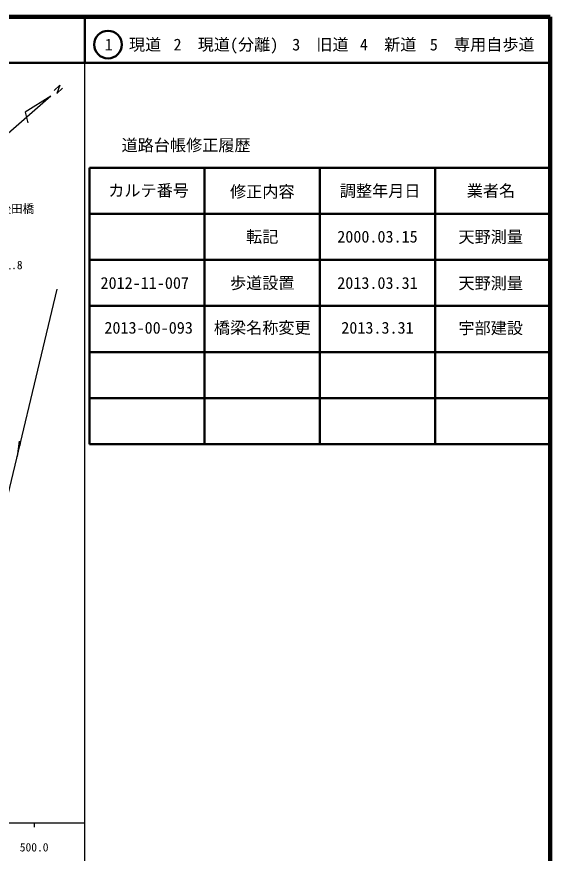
# Model space of a CAD drawing. Units: millimetres, scale not verified. Extents: x 40000 to 680000, y 20000 to 380000.
# Drawn here: x 564224 to 680000, y 198357 to 380000 of the extents above; entities that cross this region are included whole.
import ezdxf
from ezdxf.enums import TextEntityAlignment as Align

# ---------------------------------------------------------------- set-up
doc = ezdxf.new("R2010")
doc.units = ezdxf.units.MM
doc.header["$LTSCALE"] = 1000
for name, color, linetype, lineweight in [('M-BGD', 7, 'Continuous', 25), ('M-BMK-OTRS', 5, 'Continuous', 25), ('M-BMK-SRVR', 3, 'Continuous', 25), ('M-STR-HTXT', 7, 'Continuous', 13), ('M-TTL', 2, 'Continuous', 140), ('M-TTL-BAND', 7, 'Continuous', 25), ('M-TTL-FRAM', 2, 'Continuous', 50), ('M-TTL-LINE', 7, 'Continuous', 50)]:
    doc.layers.add(name, color=color, linetype=linetype, lineweight=lineweight)
doc.layers.add('M-TTL-TXT', color=7, linetype='Continuous')
doc.styles.add('ＭＳ ゴシック', font='')
doc.styles.get('ＭＳ ゴシック').set_extended_font_data('MS Gothic')

msp = doc.modelspace()

# ---------------------------------------------------------------- linework, layer by layer
at = {"layer": 'M-BGD'}
for p, q in [((564759, 287849), (564315, 284533)), ((565004, 287792), (564887, 286921))]:
    msp.add_line(p, q, dxfattribs=at)
at = {"layer": 'M-BMK-OTRS'}
msp.add_line((559270, 263462), (573010, 320845), dxfattribs=at)
at = {"layer": 'M-BMK-SRVR'}
for p, q in [((572337, 364014), (573588, 365109)), ((573588, 365109), (572902, 363361)), ((572902, 363361), (574152, 364468)), ((571593, 362736), (551337, 344984)), ((571593, 362736), (566021, 359286)), ((566021, 359286), (566631, 356955))]:
    msp.add_line(p, q, dxfattribs=at)
at = {"layer": 'M-TTL'}
for p, q in [((680000, 380000), (40000, 380000)), ((680000, 20000), (680000, 380000))]:
    msp.add_line(p, q, dxfattribs=at)
at = {"layer": 'M-TTL-BAND'}
for p, q in [((579000, 20000), (579000, 370000)), ((40000, 205000), (579000, 205000)), ((568000, 205000), (568000, 204000))]:
    msp.add_line(p, q, dxfattribs=at)
at = {"layer": 'M-TTL-FRAM'}
for p, q in [((580000, 347197), (580000, 287197)), ((580000, 347197), (680000, 347197)), ((580000, 287197), (680000, 287197))]:
    msp.add_line(p, q, dxfattribs=at)
at = {"layer": 'M-TTL-LINE'}
for p, q in [((579000, 380000), (579000, 370000)), ((40000, 370000), (680000, 370000)), ((605000, 347197), (605000, 287197)), ((630000, 347197), (630000, 287197)), ((655000, 347197), (655000, 287197)), ((580000, 337197), (680000, 337197)), ((580000, 327197), (680000, 327197)), ((580000, 317197), (680000, 317197)), ((580000, 307197), (680000, 307197)), ((580000, 297197), (680000, 297197))]:
    msp.add_line(p, q, dxfattribs=at)
msp.add_circle((584031, 373958), 3000, dxfattribs=at)

# ---------------------------------------------------------------- texts
at = {"layer": 'M-STR-HTXT', "style": 'ＭＳ ゴシック'}
msp.add_text('第1後田橋', height=1833, dxfattribs=at).set_placement((556749, 336844), align=Align.BOTTOM_LEFT)
msp.add_text('W1=11.8', height=1833, dxfattribs=at).set_placement((556769, 326094), align=Align.MIDDLE_LEFT)
at = {"layer": 'M-TTL-BAND', "style": 'ＭＳ ゴシック'}
msp.add_text('500.0', height=1833, dxfattribs=at).set_placement((568000, 198195), align=Align.BOTTOM_CENTER)
at = {"layer": 'M-TTL-TXT', "style": 'ＭＳ ゴシック'}
for s, p in [('1\u3000現道', (589448, 373958)), ('2\u3000現道(分離)', (609619, 373958)), ('3\u3000旧道', (630121, 373958)), ('4\u3000新道', (644824, 373958)), ('5\u3000専用自歩道', (665228, 373958)), ('道路台帳修正履歴', (600968, 352113)), ('カルテ番号', (592839, 342277)), ('修正内容', (617509, 342023)), ('調整年月日', (643089, 342197)), ('業者名', (667134, 342197)), ('転記', (617500, 332245)), ('2000.03.15', (642500, 332245)), ('天野測量', (667077, 332189)), ('2012-11-007', (592000, 322195)), ('歩道設置', (617500, 322195)), ('2013.03.31', (642500, 322195)), ('天野測量', (667077, 322138))]:
    msp.add_text(s, height=2566, dxfattribs=at).set_placement(p, align=Align.MIDDLE_CENTER)
msp.add_text('2013-00-093', height=2566, dxfattribs=at).set_placement((583248, 310414), align=Align.BOTTOM_LEFT)
for s, p in [('橋梁名称変更', (617500, 310414)), ('2013.3.31', (642500, 310414)), ('宇部建設', (667077, 310357))]:
    msp.add_text(s, height=2566, dxfattribs=at).set_placement(p, align=Align.BOTTOM_CENTER)

doc.saveas('drawing.dxf')
